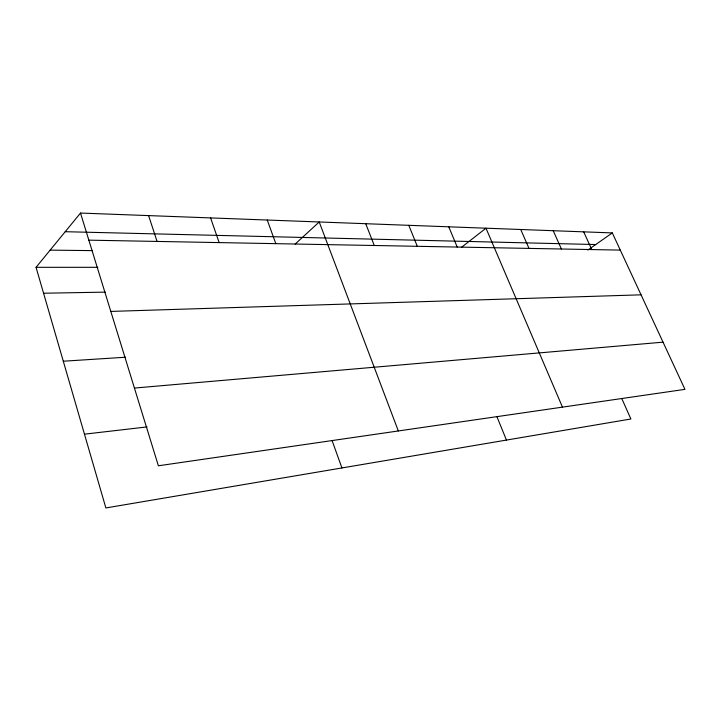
<?xml version="1.0" encoding="UTF-8"?>
<svg xmlns="http://www.w3.org/2000/svg" width="721" height="721" viewBox="0 0 721 721"><rect width="100%" height="100%" fill="white"/><g stroke="black" fill="none" stroke-linecap="round" stroke-linejoin="round"><path stroke-width="1.08" d="M621.844 398.668L630.893 418.991L105.87 507.945L36.05 267.32L80.5 213.055L612.309 232.919L684.95 389.358L158.377 465.784L80.5 213.055M295.195 244.04L319.223 221.978L398.325 430.96M461.35 247.447L485.99 228.206L562.47 407.14M587.831 250.07L612.309 232.919M84.465 434.168L147.084 426.913M134.421 388.06L663.032 342.16M63.295 361.221L125.598 357.219M110.809 311.418L641.05 294.826M43.566 293.222L105.464 292.131M36.05 267.32L97.813 267.311M50.128 250.133L92.477 250.62M88.845 240.156L620.285 250.106M65.232 231.702L595.717 244.545M583.695 231.856L591.77 249.574M553.223 230.711L561.407 249.006M520.733 229.503L528.998 248.403M448.768 226.818L457.204 247.051M496.841 416.486L506.457 440.071M408.789 225.322L417.288 246.303M365.727 223.708L374.271 245.5M267.248 220.031L275.828 243.653M332.093 440.585L341.916 467.947M210.595 217.913L219.148 242.598M148.607 215.606L157.088 241.436"/></g></svg>
